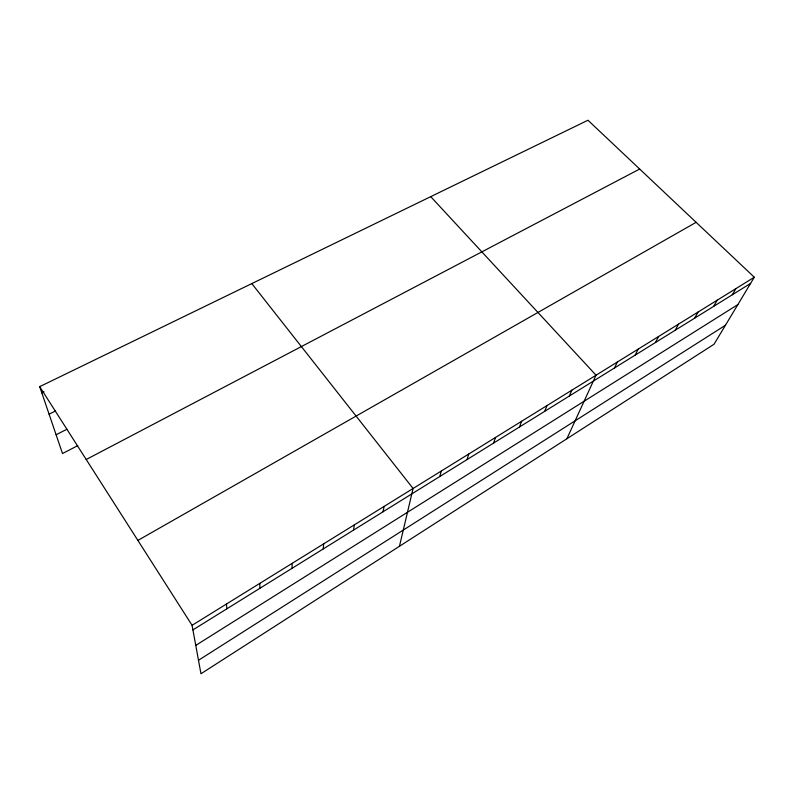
<?xml version="1.0" encoding="UTF-8"?>
<svg xmlns="http://www.w3.org/2000/svg" width="794" height="794" viewBox="0 0 794 794"><rect width="100%" height="100%" fill="white"/><g stroke="black" fill="none" stroke-linecap="round" stroke-linejoin="round"><path stroke-width="1.19" d="M292.013 568.335L292.182 563.343M323.208 548.952L323.684 543.84M353.548 530.094L354.303 524.874M383.075 511.753L384.098 506.433M399.451 546.282L413.088 488.489L251.807 283.587M439.787 476.519L441.305 471.011M467.041 459.587L468.788 453.999M493.59 443.082L495.555 437.425M519.475 427.003L521.638 421.277M544.714 411.322L547.066 405.526M569.328 396.037L571.859 390.182M566.886 438.754L596.046 375.205L430.725 196.654M614.487 367.969L617.345 362.014M635.18 355.117L638.187 349.112M655.437 342.532L658.573 336.487M675.267 330.205L678.533 324.131M694.681 318.146L698.075 312.032M713.697 306.325L717.2 300.192M732.326 294.753L735.939 288.589M754.3 277.225L714.024 344.259L200.961 673.759L192.079 625.315L39.7 386.648L587.967 120.241L754.3 277.225L192.079 625.315M198.49 660.271L725.448 325.242M195.761 645.393L737.864 304.578M192.922 629.9L750.578 283.418M137.878 540.416L696.13 222.32M86.218 459.498L639.666 169.043M77.683 445.682L62.508 453.533L39.7 386.648M56.106 434.755L66.895 429.266M49.089 414.18L55.56 410.955M41.834 392.911L43.988 391.859M226.429 604.055L226.905 608.78M259.777 583.401L259.926 588.265"/></g></svg>
